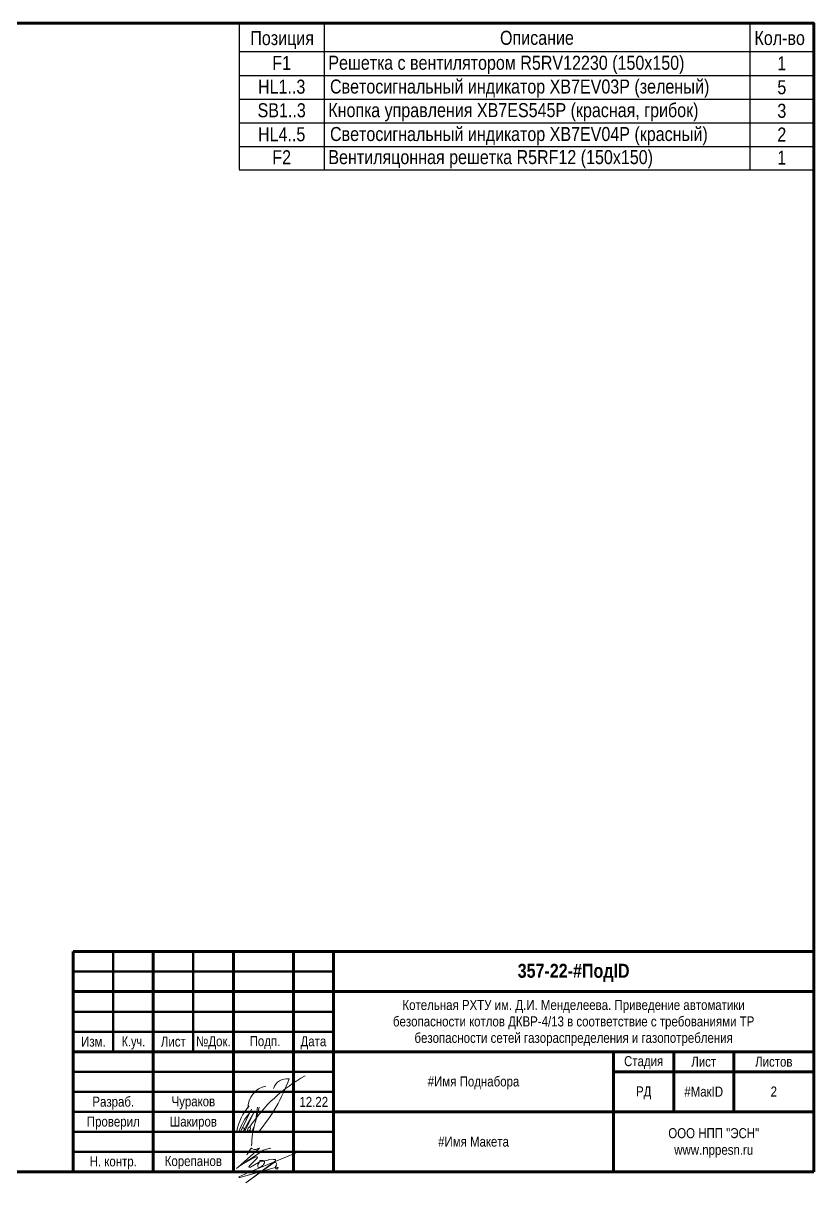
# Model space of a CAD drawing. Header units: millimetres. Extents: x -6000 to 26000, y -6000 to 26000.
# Drawn here: x 217.5 to 415, y -4852.8 to -4563 of the extents above; entities that cross this region are included whole.
import ezdxf

# ---------------------------------------------------------------- set-up
doc = ezdxf.new("R2010")
doc.units = ezdxf.units.MM
doc.header["$MEASUREMENT"] = 0
for name, color, linetype, lineweight in [('0_Ном._пера__1', 7, 'Continuous', 15), ('0_Ном._пера__241', 7, 'Continuous', 50), ('0_Ном._пера__246', 7, 'Continuous', 100), ('2D - Общий_Ном._пера__21', 7, 'Continuous', 30), ('Аннотация - Текст_Ном._пера__1', 7, 'Continuous', 15)]:
    doc.layers.add(name, color=color, linetype=linetype, lineweight=lineweight)
doc.layers.add('0_Ном._пера__9', color=7, linetype='Continuous', lineweight=15, true_color=0x3dad99)
doc.styles.add('СГЕНЕРИР_СТИЛЬ_1', font='')
doc.styles.add('СГЕНЕРИР_СТИЛЬ_4', font='')
doc.styles.get('СГЕНЕРИР_СТИЛЬ_1').set_extended_font_data('Arial Narrow')
doc.styles.get('СГЕНЕРИР_СТИЛЬ_4').set_extended_font_data('Arial Narrow', bold=True)

msp = doc.modelspace()

# ---------------------------------------------------------------- linework, layer by layer
at = {"layer": '0_Ном._пера__241', "color": 7, "linetype": 'Continuous', "lineweight": 50}
for p, q in [((240, -4795.03), (240, -4820.03)), ((260, -4795.03), (260, -4820.03)), ((230, -4800.03), (295, -4800.03)), ((230, -4810.03), (295, -4810.03)), ((295, -4815.03), (230, -4815.03)), ((295, -4825.03), (230, -4825.03)), ((295, -4830.03), (230, -4830.03)), ((295, -4835.03), (230, -4835.03)), ((295, -4840.03), (230, -4840.03)), ((295, -4845.03), (230, -4845.03))]:
    msp.add_line(p, q, dxfattribs=at)
at = {"layer": '0_Ном._пера__246', "color": 7, "linetype": 'Continuous', "lineweight": 100}
for p, q in [((415, -4795.03), (230, -4795.03)), ((230, -4795.03), (230, -4850.03)), ((250, -4795.03), (250, -4850.03)), ((270, -4795.03), (270, -4850.03)), ((285, -4795.03), (285, -4850.03)), ((295, -4795.03), (295, -4850.03)), ((415, -4805.03), (230, -4805.03)), ((415, -4820.03), (230, -4820.03)), ((365, -4850.03), (365, -4820.03)), ((380, -4820.03), (380, -4835.03)), ((395, -4820.03), (395, -4835.03)), ((415, -4825.03), (365, -4825.03)), ((415, -4835.03), (295, -4835.03))]:
    msp.add_line(p, q, dxfattribs=at)
at = {"layer": '0_Ном._пера__246', "color": 7, "linetype": 'Continuous', "lineweight": 100, "flags": 128}
msp.add_lwpolyline([(415, -4850.03), (415, -4563.03), (20, -4563.03), (20, -4850.03)], close=True, dxfattribs=at)
at = {"layer": '0_Ном._пера__9', "color": 135, "linetype": 'Continuous', "lineweight": 15, "true_color": 0x3dad99}
for p, q in [((274.54, -4834.37), (271.86, -4839.92)), ((272.35, -4840.02), (275.1, -4835.23)), ((275.1, -4835.23), (272.84, -4839.92)), ((275.49, -4837.67), (276.47, -4833.9)), ((275.49, -4837.67), (276.07, -4833.93)), ((274.53, -4840.18), (275.27, -4838.44)), ((273.33, -4840.02), (273.51, -4839.7)), ((274.27, -4839.09), (274.13, -4840.13))]:
    msp.add_line(p, q, dxfattribs=at)
at = {"layer": '0_Ном._пера__9', "color": 135, "linetype": 'Continuous', "lineweight": 15, "true_color": 0x3dad99, "flags": 128}
for points in [[(273.37, -4845.79), (274.48, -4844.15, -0.414214), (274.51, -4844.15), (274.64, -4844.24, 0.267949), (275.98, -4844.34), (276.48, -4844.1, -0.775573), (276.51, -4844.13), (271.17, -4848.88), (270.81, -4849.22), (270.95, -4849.08, 0.030067), (271.39, -4848.71), (276.91, -4845.02, -0.091908), (278.11, -4844.43), (279.12, -4844.17, -0.933541), (279.19, -4844.29)], [(271.87, -4848.4), (275.11, -4846.56, -0.08719), (275.64, -4846.32), (275.75, -4846.3, -0.702393), (275.98, -4846.64), (273.94, -4848.66, 0.136086), (273.9, -4848.77, 0.443716), (274.02, -4848.91), (274.18, -4848.91, 0.161222), (274.25, -4848.88), (276.29, -4847.68, -0.026522), (276.38, -4847.62, -0.768791), (276.46, -4847.69), (276.23, -4848.13, 0.105043), (276.11, -4848.54, 0.43472), (276.54, -4849, 0.16132), (276.66, -4848.96), (277.28, -4848.5, 0.102211), (277.56, -4848.19), (277.58, -4848.15, -0.023478), (277.62, -4848.09, 0.197304), (277.75, -4847.53, 0.161257), (277.69, -4847.42, 0.094433), (277.46, -4847.27), (277.44, -4847.26, 0.083774), (277.2, -4847.21, 0.05387), (276.8, -4847.23, 0.985858), (276.69, -4847.55), (278.65, -4847.11, -0.027151), (278.73, -4847.09), (280.02, -4846.95, -0.046388), (280.15, -4846.95), (280.38, -4846.96, -0.65616), (280.5, -4847.32), (273.14, -4852.79), (279.32, -4848.3), (280.16, -4847.74), (280.27, -4847.72, -0.038414), (280.38, -4847.72), (280.48, -4847.72), (280.5, -4847.72, -0.402341), (280.8, -4848.33, 0.020676), (280.78, -4848.38), (280.55, -4848.76, 0.467701), (280.83, -4849.37, 0.131652), (281.07, -4849.28, 0.726247), (280.97, -4848.91), (280.88, -4848.9, 0.115506), (280.74, -4848.91), (274.6, -4850.62), (271.6, -4851.45), (271.48, -4851.44, -0.747293), (271.44, -4851.29), (273.5, -4850.31), (286.93, -4844.84)]]:
    msp.add_lwpolyline(points, format="xyb", dxfattribs=at)
at = {"layer": '0_Ном._пера__9', "color": 135, "linetype": 'Continuous', "lineweight": 15, "true_color": 0x3dad99}
for centre, radius, start, end in [((306.41, -4859.86), 38.51, 118.6981, 146.8966), ((243.78, -4812.52), 42.61, 319.6537, 340.3805), ((283.34, -4830.31), 3.52, 80.6082, 161.7985), ((279.27, -4834.17), 5.66, 101.6434, 180.3746), ((283.79, -4842.26), 13.12, 138.6736, 169.7126), ((286.05, -4845.27), 15.59, 139.9163, 160.3208), ((272.19, -4839.72), 0.668, 353.3227, 96.6773), ((296.11, -4843.91), 21.55, 163.167, 179.0964), ((273.35, -4839.42), 0.661, 268.7016, 341.1724)]:
    msp.add_arc(centre, radius, start, end, dxfattribs=at)
msp.add_ellipse((273.9, -4839.49), major_axis=(0.248, 0.662), ratio=0.421875, dxfattribs=at)
at = {"layer": '2D - Общий_Ном._пера__21', "color": 7, "linetype": 'Continuous', "lineweight": 30}
for p, q in [((271.49, -4563.03), (271.49, -4599.47)), ((271.49, -4563.03), (415, -4563.03)), ((292.66, -4563.03), (292.66, -4599.47)), ((399.02, -4563.03), (399.02, -4599.55)), ((415, -4563.03), (415, -4599.55)), ((271.49, -4570.13), (415, -4570.13)), ((271.49, -4576.06), (415, -4576.06)), ((271.49, -4582), (415, -4582)), ((271.49, -4587.94), (415, -4587.94)), ((271.49, -4593.87), (415, -4593.87)), ((271.49, -4599.64), (415, -4599.64))]:
    msp.add_line(p, q, dxfattribs=at)

# ---------------------------------------------------------------- texts
at = {"layer": '0_Ном._пера__1', "color": 7, "linetype": 'Continuous', "lineweight": 15, "attachment_point": 5}
for s, insert, char_height, style in [('\\A1;{\\pqc;\\fArial Narrow|b1|i0|c204|p34;357-22\\fArial Narrow|b1|i0|c204|p34;-\\fArial Narrow|b1|i0|c204|p34;#ПодID}', (355, -4800.32), 3.5, 'СГЕНЕРИР_СТИЛЬ_4'), ('\\A1;{\\pqc;\\fArial Narrow|b0|i0|c204|p34;Изм.}', (235.04, -4817.51), 2.5, 'СГЕНЕРИР_СТИЛЬ_1'), ('\\A1;{\\W0.950000x;\\pqc;\\fArial Narrow|b0|i0|c204|p34;К.уч.}', (245.04, -4817.86), 2.5, 'СГЕНЕРИР_СТИЛЬ_1'), ('\\A1;{\\pqc;\\fArial Narrow|b0|i0|c204|p34;Лист}', (255, -4817.51), 2.5, 'СГЕНЕРИР_СТИЛЬ_1'), ('\\A1;{\\pqc;\\fArial Narrow|b0|i0|c204|p34;№Док.}', (265, -4817.79), 2.5, 'СГЕНЕРИР_СТИЛЬ_1'), ('\\A1;{\\pqc;\\fArial Narrow|b0|i0|c204|p34; Подп.}', (277.5, -4817.75), 2.5, 'СГЕНЕРИР_СТИЛЬ_1'), ('\\A1;{\\pqc;\\fArial Narrow|b0|i0|c204|p34;Дата}', (290, -4817.79), 2.5, 'СГЕНЕРИР_СТИЛЬ_1'), ('\\A1;{\\pqc;\\fArial Narrow|b0|i0|c204|p34;Стадия}', (372.5, -4822.75), 2.5, 'СГЕНЕРИР_СТИЛЬ_1'), ('\\A1;{\\pqc;\\fArial Narrow|b0|i0|c204|p34;Лист}', (387.5, -4822.54), 2.5, 'СГЕНЕРИР_СТИЛЬ_1'), ('\\A1;{\\pqc;\\fArial Narrow|b0|i0|c204|p34;Листов}', (405, -4822.54), 2.5, 'СГЕНЕРИР_СТИЛЬ_1'), ('\\A1;{\\pqc;\\fArial Narrow|b0|i0|c204|p34;#Имя Поднабора}', (330, -4827.84), 2.5, 'СГЕНЕРИР_СТИЛЬ_1'), ('\\A1;{\\pqc;\\fArial Narrow|b0|i0|c204|p34;РД}', (372.5, -4830.31), 2.5, 'СГЕНЕРИР_СТИЛЬ_1'), ('\\A1;{\\pqc;\\fArial Narrow|b0|i0|c204|p34;#МакID}', (387.5, -4830.02), 2.5, 'СГЕНЕРИР_СТИЛЬ_1'), ('\\A1;{\\pqc;\\fArial Narrow|b0|i0|c204|p34;#Имя Макета}', (330, -4842.52), 2.5, 'СГЕНЕРИР_СТИЛЬ_1')]:
    msp.add_mtext(s, dxfattribs=dict(at, insert=insert, char_height=char_height, style=style))
at = {"layer": '0_Ном._пера__1', "color": 7, "linetype": 'Continuous', "lineweight": 15, "insert": (355, -4812.84), "char_height": 2.5, "width": 102.1134, "attachment_point": 5, "line_spacing_factor": 0.984993, "style": 'СГЕНЕРИР_СТИЛЬ_1'}
msp.add_mtext('\\A1;{\\pqc;\\fArial Narrow|b0|i0|c204|p34;Котельная РХТУ им. Д.И. Менделеева. Приведение автоматики безопасности котлов ДКВР-4/13 в соответствие с требованиями ТР безопасности сетей газораспределения и газопотребления}', dxfattribs=at)
at = {"layer": '0_Ном._пера__1', "color": 7, "linetype": 'Continuous', "lineweight": 15, "insert": (390, -4842.84), "char_height": 2.5, "attachment_point": 5, "line_spacing_factor": 0.996855, "style": 'СГЕНЕРИР_СТИЛЬ_1'}
msp.add_mtext('\\A1;{\\pqc;\\fArial Narrow|b0|i0|c204|p34;ООО НПП "ЭСН"\\P\\pqc;\\fArial Narrow|b0|i0|c204|p34;www.nppesn.ru}', dxfattribs=at)
at = {"layer": 'Аннотация - Текст_Ном._пера__1', "color": 7, "linetype": 'Continuous', "lineweight": 15, "style": 'СГЕНЕРИР_СТИЛЬ_1'}
for s, insert, char_height, attachment_point in [('\\A1;{\\pqc;\\fArial Narrow|b0|i0|c204|p34;Позиция}', (282.18, -4564.99), 3.5, 2), ('\\A1;{\\pqc;\\fArial Narrow|b0|i0|c204|p34;Описание}', (345.84, -4564.93), 3.5, 2), ('\\A1;{\\pqc;\\fArial Narrow|b0|i0|c204|p34;Кол\\fArial Narrow|b0|i0|c204|p34;-во}', (406.48, -4564.98), 3.5, 2), ('\\A1;{\\pqc;\\fArial Narrow|b0|i0|c204|p34;F1}', (282.07, -4571.21), 3.5, 2), ('\\A1;{\\pql;\\fArial Narrow|b0|i0|c204|p34;Решетка с вентилятором R5RV12230 (150х150)}', (293.73, -4571.16), 3.5, 1), ('\\A1;{\\pqc;\\fArial Narrow|b0|i0|c204|p34;1}', (407.01, -4571.29), 3.5, 2), ('\\A1;{\\pqc;\\fArial Narrow|b0|i0|c204|p34;HL1\\fArial Narrow|b0|i0|c204|p34;..3}', (282.07, -4577.14), 3.5, 2), ('\\A1;{\\pqc;\\fArial Narrow|b0|i0|c204|p34;Светосигнальный индикатор XB7EV03P (зеленый)}', (341.53, -4577.1), 3.5, 2), ('\\A1;{\\pqc;\\fArial Narrow|b0|i0|c204|p34;5}', (407.01, -4577.28), 3.5, 2), ('\\A1;{\\pqc;\\fArial Narrow|b0|i0|c204|p34;SB1..\\fArial Narrow|b0|i0|c204|p34;3}', (282.07, -4583.03), 3.5, 2), ('\\A1;{\\pql;\\fArial Narrow|b0|i0|c204|p34;Кнопка управления XB7ES545P (красная, грибок)}', (293.73, -4583.01), 3.5, 1), ('\\A1;{\\pqc;\\fArial Narrow|b0|i0|c204|p34;3}', (407.01, -4583.17), 3.5, 2), ('\\A1;{\\pqc;\\fArial Narrow|b0|i0|c204|p34;HL\\fArial Narrow|b0|i0|c204|p34;4..5}', (282.07, -4589.03), 3.5, 2), ('\\A1;{\\pqc;\\fArial Narrow|b0|i0|c204|p34;Светосигнальный индикатор XB7EV04P (красный)}', (341.33, -4588.97), 3.5, 2), ('\\A1;{\\pqc;\\fArial Narrow|b0|i0|c204|p34;2}', (407.01, -4589.1), 3.5, 2), ('\\A1;{\\pqc;\\fArial Narrow|b0|i0|c204|p34;F\\fArial Narrow|b0|i0|c204|p34;2}', (282.07, -4594.78), 3.5, 2), ('\\A1;{\\pql;\\fArial Narrow|b0|i0|c204|p34;Вентиляцонная р\\fArial Narrow|b0|i0|c204|p34;ешетка R5RF12\\fArial Narrow|b0|i0|c204|p34; \\fArial Narrow|b0|i0|c204|p34;(150х150)}', (293.73, -4594.74), 3.5, 1), ('\\A1;{\\pqc;\\fArial Narrow|b0|i0|c204|p34;1}', (407.01, -4594.87), 3.5, 2), ('\\A1;{\\pqc;\\fArial Narrow|b0|i0|c204|p34;2}', (405, -4828.74), 2.5, 2), ('\\A1;{\\pqc;\\fArial Narrow|b0|i0|c204|p34;Разраб.}', (240, -4831.27), 2.5, 2), ('\\A1;{\\pqc;\\fArial Narrow|b0|i0|c204|p34;Чураков}', (260, -4831.19), 2.5, 2), ('\\A1;{\\pqc;\\fArial Narrow|b0|i0|c204|p34;12.22}', (290.08, -4831.33), 2.5, 2), ('\\A1;{\\pqc;\\fArial Narrow|b0|i0|c204|p34;Проверил}', (240, -4836.24), 2.5, 2), ('\\A1;{\\pqc;\\fArial Narrow|b0|i0|c204|p34;Шакиров}', (260, -4836.24), 2.5, 2), ('\\A1;{\\pqc;\\fArial Narrow|b0|i0|c204|p34;Н. контр.}', (240, -4846.19), 2.5, 2), ('\\A1;{\\pqc;\\fArial Narrow|b0|i0|c204|p34;Корепанов}', (260, -4846.11), 2.5, 2)]:
    msp.add_mtext(s, dxfattribs=dict(at, insert=insert, char_height=char_height, attachment_point=attachment_point))

doc.saveas('drawing.dxf')
